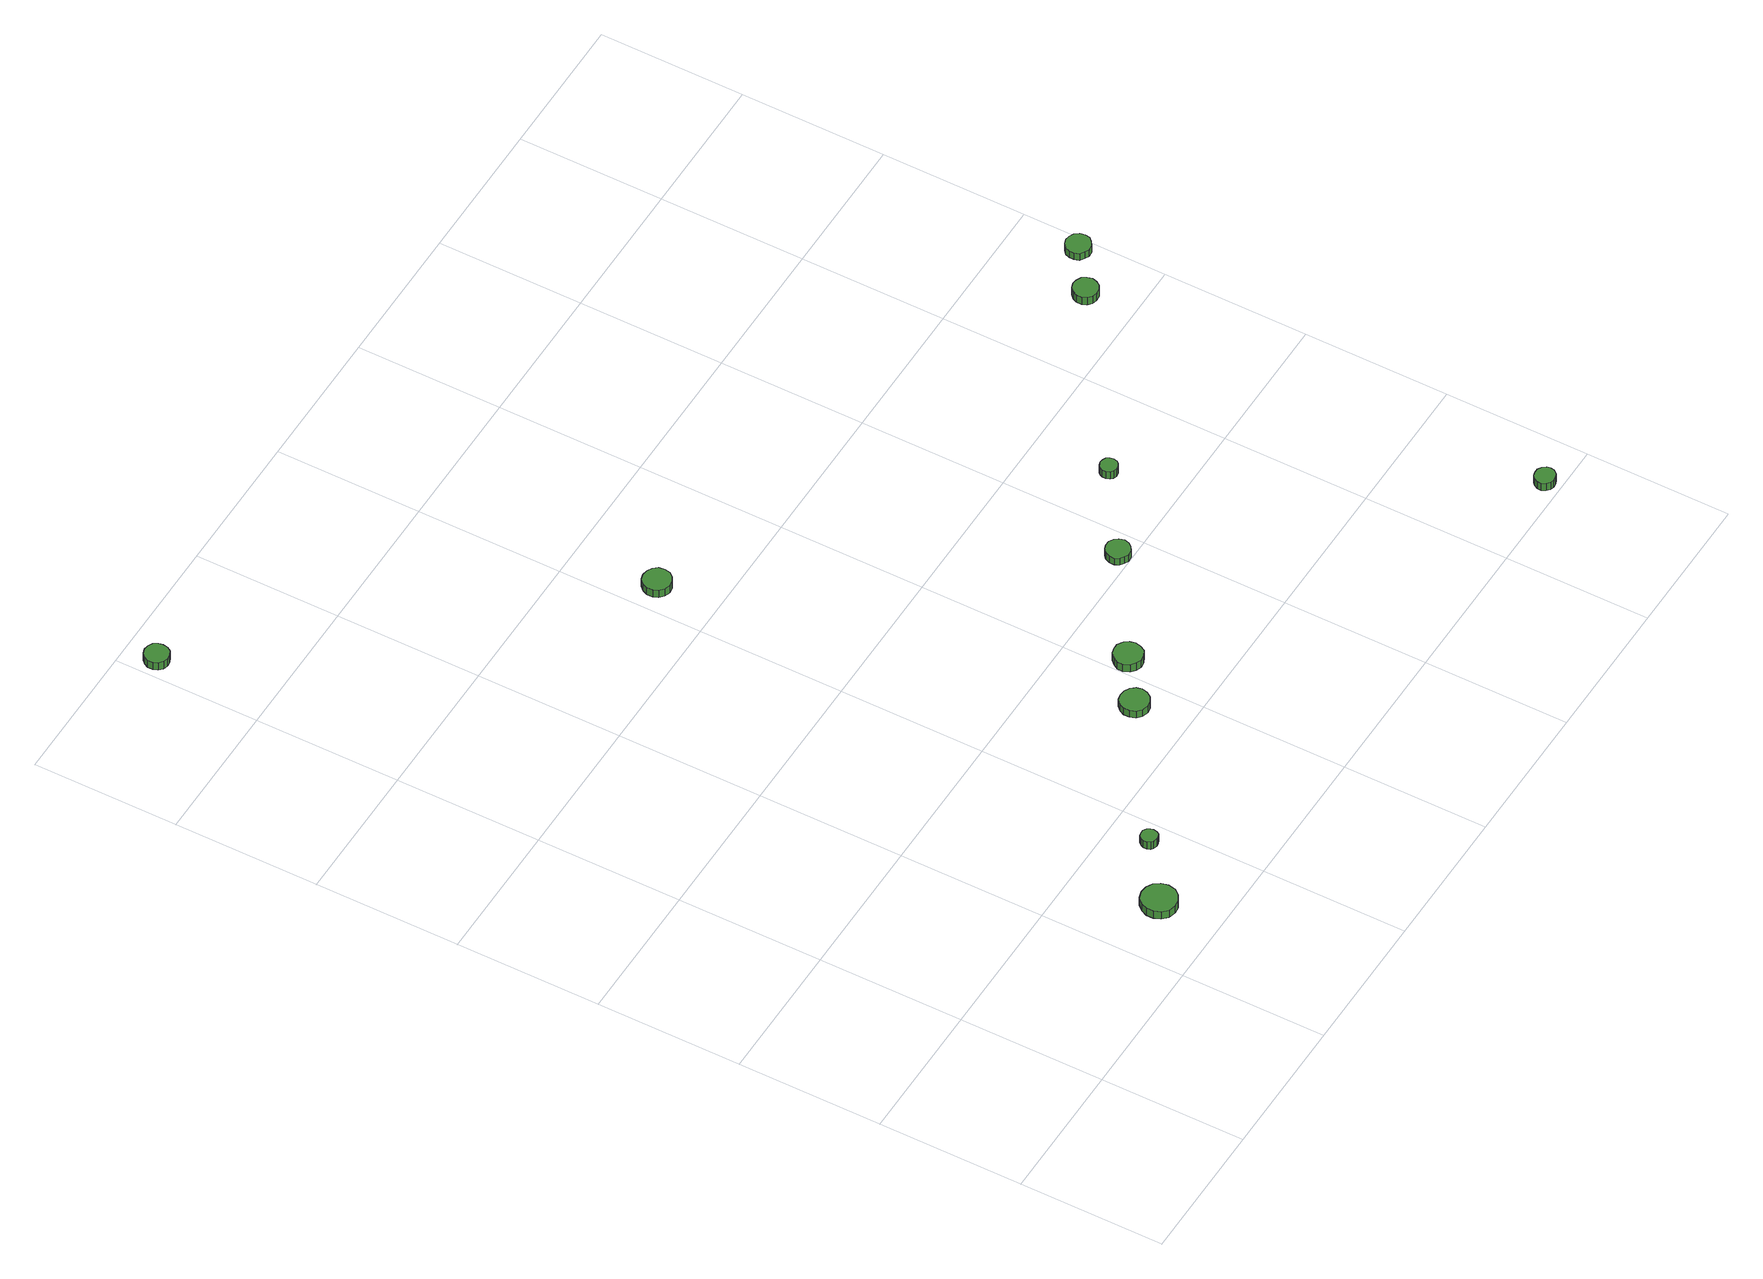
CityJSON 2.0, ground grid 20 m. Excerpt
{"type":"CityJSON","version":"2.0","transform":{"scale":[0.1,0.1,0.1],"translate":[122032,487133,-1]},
"CityObjects":{
"tree1":{"type":"SolitaryVegetationObject","attributes":{"function":"something"},"geometry":[{"type":"MultiSurface","lod":"1","boundaries":[[[0,1,2,3,4,5,6,7,8,9,10,11,12,13,14]],[[15,16,17,18,19,20,21,22,23,24,25,26,27,28,29]],[[0,29,28,1]],[[1,28,27,2]],[[2,27,26,3]],[[3,26,25,4]],[[4,25,24,5]],[[5,24,23,6]],[[6,23,22,7]],[[7,22,21,8]],[[8,21,20,9]],[[9,20,19,10]],[[10,19,18,11]],[[11,18,17,12]],[[12,17,16,13]],[[13,16,15,14]],[[14,15,29,0]]]}]},
"tree2":{"type":"SolitaryVegetationObject","attributes":{"function":"something"},"geometry":[{"type":"MultiSurface","lod":"1","boundaries":[[[30,31,32,33,34,35,36,37,38,39,40,41,42,43,44]],[[45,46,47,48,49,50,51,52,53,54,55,56,57,58,59]],[[30,59,58,31]],[[31,58,57,32]],[[32,57,56,33]],[[33,56,55,34]],[[34,55,54,35]],[[35,54,53,36]],[[36,53,52,37]],[[37,52,51,38]],[[38,51,50,39]],[[39,50,49,40]],[[40,49,48,41]],[[41,48,47,42]],[[42,47,46,43]],[[43,46,45,44]],[[44,45,59,30]]]}]},
"tree3":{"type":"SolitaryVegetationObject","attributes":{"function":"something"},"geometry":[{"type":"MultiSurface","lod":"1","boundaries":[[[60,61,62,63,64,65,66,67,68,69,70,71,72,73,74]],[[75,76,77,78,79,80,81,82,83,84,85,86,87,88,89]],[[60,89,88,61]],[[61,88,87,62]],[[62,87,86,63]],[[63,86,85,64]],[[64,85,84,65]],[[65,84,83,66]],[[66,83,82,67]],[[67,82,81,68]],[[68,81,80,69]],[[69,80,79,70]],[[70,79,78,71]],[[71,78,77,72]],[[72,77,76,73]],[[73,76,75,74]],[[74,75,89,60]]]}]},
"tree4":{"type":"SolitaryVegetationObject","attributes":{"function":"something"},"geometry":[{"type":"MultiSurface","lod":"1","boundaries":[[[90,91,92,93,94,95,96,97,98,99,100,101,102,103,104]],[[105,106,107,108,109,110,111,112,113,114,115,116,117,118,119]],[[90,119,118,91]],[[91,118,117,92]],[[92,117,116,93]],[[93,116,115,94]],[[94,115,114,95]],[[95,114,113,96]],[[96,113,112,97]],[[97,112,111,98]],[[98,111,110,99]],[[99,110,109,100]],[[100,109,108,101]],[[101,108,107,102]],[[102,107,106,103]],[[103,106,105,104]],[[104,105,119,90]]]}]},
"tree5":{"type":"SolitaryVegetationObject","attributes":{"function":"something"},"geometry":[{"type":"MultiSurface","lod":"1","boundaries":[[[120,121,122,123,124,125,126,127,128,129,130,131,132,133,134]],[[135,136,137,138,139,140,141,142,143,144,145,146,147,148,149]],[[120,149,148,121]],[[121,148,147,122]],[[122,147,146,123]],[[123,146,145,124]],[[124,145,144,125]],[[125,144,143,126]],[[126,143,142,127]],[[127,142,141,128]],[[128,141,140,129]],[[129,140,139,130]],[[130,139,138,131]],[[131,138,137,132]],[[132,137,136,133]],[[133,136,135,134]],[[134,135,149,120]]]}]},
"tree6":{"type":"SolitaryVegetationObject","attributes":{"function":"something"},"geometry":[{"type":"MultiSurface","lod":"1","boundaries":[[[150,151,152,153,154,155,156,157,158,159,160,161,162,163,164]],[[165,166,167,168,169,170,171,172,173,174,175,176,177,178,179]],[[150,179,178,151]],[[151,178,177,152]],[[152,177,176,153]],[[153,176,175,154]],[[154,175,174,155]],[[155,174,173,156]],[[156,173,172,157]],[[157,172,171,158]],[[158,171,170,159]],[[159,170,169,160]],[[160,169,168,161]],[[161,168,167,162]],[[162,167,166,163]],[[163,166,165,164]],[[164,165,179,150]]]}]},
"tree7":{"type":"SolitaryVegetationObject","attributes":{"function":"something"},"geometry":[{"type":"MultiSurface","lod":"1","boundaries":[[[180,181,182,183,184,185,186,187,188,189,190,191,192,193,194]],[[195,196,197,198,199,200,201,202,203,204,205,206,207,208,209]],[[180,209,208,181]],[[181,208,207,182]],[[182,207,206,183]],[[183,206,205,184]],[[184,205,204,185]],[[185,204,203,186]],[[186,203,202,187]],[[187,202,201,188]],[[188,201,200,189]],[[189,200,199,190]],[[190,199,198,191]],[[191,198,197,192]],[[192,197,196,193]],[[193,196,195,194]],[[194,195,209,180]]]}]},
"tree8":{"type":"SolitaryVegetationObject","attributes":{"function":"something"},"geometry":[{"type":"MultiSurface","lod":"1","boundaries":[[[210,211,212,213,214,215,216,217,218,219,220,221,222,223,224]],[[225,226,227,228,229,230,231,232,233,234,235,236,237,238,239]],[[210,239,238,211]],[[211,238,237,212]],[[212,237,236,213]],[[213,236,235,214]],[[214,235,234,215]],[[215,234,233,216]],[[216,233,232,217]],[[217,232,231,218]],[[218,231,230,219]],[[219,230,229,220]],[[220,229,228,221]],[[221,228,227,222]],[[222,227,226,223]],[[223,226,225,224]],[[224,225,239,210]]]}]},
"tree9":{"type":"SolitaryVegetationObject","attributes":{"function":"something"},"geometry":[{"type":"MultiSurface","lod":"1","boundaries":[[[240,241,242,243,244,245,246,247,248,249,250,251,252,253,254]],[[255,256,257,258,259,260,261,262,263,264,265,266,267,268,269]],[[240,269,268,241]],[[241,268,267,242]],[[242,267,266,243]],[[243,266,265,244]],[[244,265,264,245]],[[245,264,263,246]],[[246,263,262,247]],[[247,262,261,248]],[[248,261,260,249]],[[249,260,259,250]],[[250,259,258,251]],[[251,258,257,252]],[[252,257,256,253]],[[253,256,255,254]],[[254,255,269,240]]]}]},
"tree10":{"type":"SolitaryVegetationObject","attributes":{"function":"something"},"geometry":[{"type":"MultiSurface","lod":"1","boundaries":[[[270,271,272,273,274,275,276,277,278,279,280,281,282,283,284]],[[285,286,287,288,289,290,291,292,293,294,295,296,297,298,299]],[[270,299,298,271]],[[271,298,297,272]],[[272,297,296,273]],[[273,296,295,274]],[[274,295,294,275]],[[275,294,293,276]],[[276,293,292,277]],[[277,292,291,278]],[[278,291,290,279]],[[279,290,289,280]],[[280,289,288,281]],[[281,288,287,282]],[[282,287,286,283]],[[283,286,285,284]],[[284,285,299,270]]]}]},
"tree11":{"type":"SolitaryVegetationObject","attributes":{"function":"something"},"geometry":[{"type":"MultiSurface","lod":"1","boundaries":[[[300,301,302,303,304,305,306,307,308,309,310,311,312,313,314]],[[315,316,317,318,319,320,321,322,323,324,325,326,327,328,329]],[[300,329,328,301]],[[301,328,327,302]],[[302,327,326,303]],[[303,326,325,304]],[[304,325,324,305]],[[305,324,323,306]],[[306,323,322,307]],[[307,322,321,308]],[[308,321,320,309]],[[309,320,319,310]],[[310,319,318,311]],[[311,318,317,312]],[[312,317,316,313]],[[313,316,315,314]],[[314,315,329,300]]]}]}
},
"vertices":[
[305,80,30],[303,90,30],[297,98,30],[288,103,30],[279,104,30],[269,101,30],[262,94,30],[258,85,30],[258,75,30],[262,66,30],[269,59,30],[279,56,30],[288,57,30],[297,62,30],[303,70,30],[303,70,17],[297,62,17],[288,57,17],[279,56,17],[269,59,17],[262,66,17],[258,75,17],[258,85,17],[262,94,17],[269,101,17],[279,104,17],[288,103,17],[297,98,17],[303,90,17],[305,80,17],
[379,144,26],[378,148,26],[376,152,26],[371,155,26],[367,155,26],[362,154,26],[359,150,26],[357,146,26],[357,141,26],[359,137,26],[362,134,26],[367,133,26],[371,133,26],[376,135,26],[378,139,26],[378,139,13],[376,135,13],[371,133,13],[367,133,13],[362,134,13],[359,137,13],[357,141,13],[357,146,13],[359,150,13],[362,154,13],[367,155,13],[371,155,13],[376,152,13],[378,148,13],[379,144,13],
[42,1357,21],[41,1363,21],[37,1369,21],[31,1372,21],[24,1373,21],[18,1371,21],[13,1366,21],[10,1360,21],[10,1353,21],[13,1347,21],[18,1342,21],[24,1340,21],[31,1341,21],[37,1344,21],[41,1350,21],[41,1350,8],[37,1344,8],[31,1341,8],[24,1340,8],[18,1342,8],[13,1347,8],[10,1353,8],[10,1360,8],[13,1366,8],[18,1371,8],[24,1373,8],[31,1372,8],[37,1369,8],[41,1363,8],[42,1357,8],
[574,272,27],[572,280,27],[567,286,27],[560,290,27],[552,291,27],[544,289,27],[538,283,27],[535,276,27],[535,268,27],[538,260,27],[544,255,27],[552,252,27],[560,253,27],[567,257,27],[572,264,27],[572,264,15],[567,257,15],[560,253,15],[552,252,15],[544,255,15],[538,260,15],[535,268,15],[535,276,15],[538,283,15],[544,289,15],[552,291,15],[560,290,15],[567,286,15],[572,280,15],[574,272,15],
[455,882,25],[454,890,25],[449,896,25],[442,900,25],[434,901,25],[427,899,25],[421,893,25],[418,886,25],[418,878,25],[421,871,25],[427,866,25],[434,863,25],[442,864,25],[449,868,25],[454,874,25],[454,874,12],[449,868,12],[442,864,12],[434,863,12],[427,866,12],[421,871,12],[418,878,12],[418,886,12],[421,893,12],[427,899,12],[434,901,12],[442,900,12],[449,896,12],[454,890,12],[455,882,12],
[638,318,25],[636,326,25],[632,332,25],[624,337,25],[616,337,25],[609,335,25],[603,329,25],[599,322,25],[599,314,25],[603,306,25],[609,301,25],[616,298,25],[624,299,25],[632,303,25],[636,310,25],[636,310,12],[632,303,12],[624,299,12],[616,298,12],[609,301,12],[603,306,12],[599,314,12],[599,322,12],[603,329,12],[609,335,12],[616,337,12],[624,337,12],[632,332,12],[636,326,12],[638,318,12],
[779,415,26],[777,422,26],[773,427,26],[767,431,26],[760,431,26],[754,429,26],[749,425,26],[746,418,26],[746,411,26],[749,405,26],[754,401,26],[760,398,26],[767,399,26],[773,403,26],[777,408,26],[777,408,14],[773,403,14],[767,399,14],[760,398,14],[754,401,14],[749,405,14],[746,411,14],[746,418,14],[749,425,14],[754,429,14],[760,431,14],[767,431,14],[773,427,14],[777,422,14],[779,415,14],
[886,492,30],[885,497,30],[882,501,30],[878,503,30],[873,504,30],[868,502,30],[865,499,30],[863,495,30],[863,490,30],[865,485,30],[868,482,30],[873,480,30],[878,481,30],[882,483,30],[885,487,30],[885,487,17],[882,483,17],[878,481,17],[873,480,17],[868,482,17],[865,485,17],[863,490,17],[863,495,17],[865,499,17],[868,502,17],[873,504,17],[878,503,17],[882,501,17],[885,497,17],[886,492,17],
[1144,20,26],[1143,25,26],[1139,30,26],[1134,33,26],[1128,33,26],[1123,32,26],[1119,28,26],[1116,23,26],[1116,17,26],[1119,12,26],[1123,8,26],[1128,6,26],[1134,7,26],[1139,9,26],[1143,14,26],[1143,14,13],[1139,9,13],[1134,7,13],[1128,6,13],[1123,8,13],[1119,12,13],[1116,17,13],[1116,23,13],[1119,28,13],[1123,32,13],[1128,33,13],[1134,33,13],[1139,30,13],[1143,25,13],[1144,20,13],
[1133,664,30],[1131,671,30],[1127,677,30],[1121,680,30],[1114,681,30],[1107,679,30],[1102,674,30],[1099,668,30],[1099,660,30],[1102,654,30],[1107,649,30],[1114,647,30],[1121,648,30],[1127,651,30],[1131,657,30],[1131,657,17],[1127,651,17],[1121,648,17],[1114,647,17],[1107,649,17],[1102,654,17],[1099,660,17],[1099,668,17],[1102,674,17],[1107,679,17],[1114,681,17],[1121,680,17],[1127,677,17],[1131,671,17],[1133,664,17],
[1193,709,28],[1192,716,28],[1187,722,28],[1181,725,28],[1174,726,28],[1168,724,28],[1162,719,28],[1160,713,28],[1160,706,28],[1162,699,28],[1168,695,28],[1174,692,28],[1181,693,28],[1187,697,28],[1192,702,28],[1192,702,16],[1187,697,16],[1181,693,16],[1174,692,16],[1168,695,16],[1162,699,16],[1160,706,16],[1160,713,16],[1162,719,16],[1168,724,16],[1174,726,16],[1181,725,16],[1187,722,16],[1192,716,16],[1193,709,16]
]}
